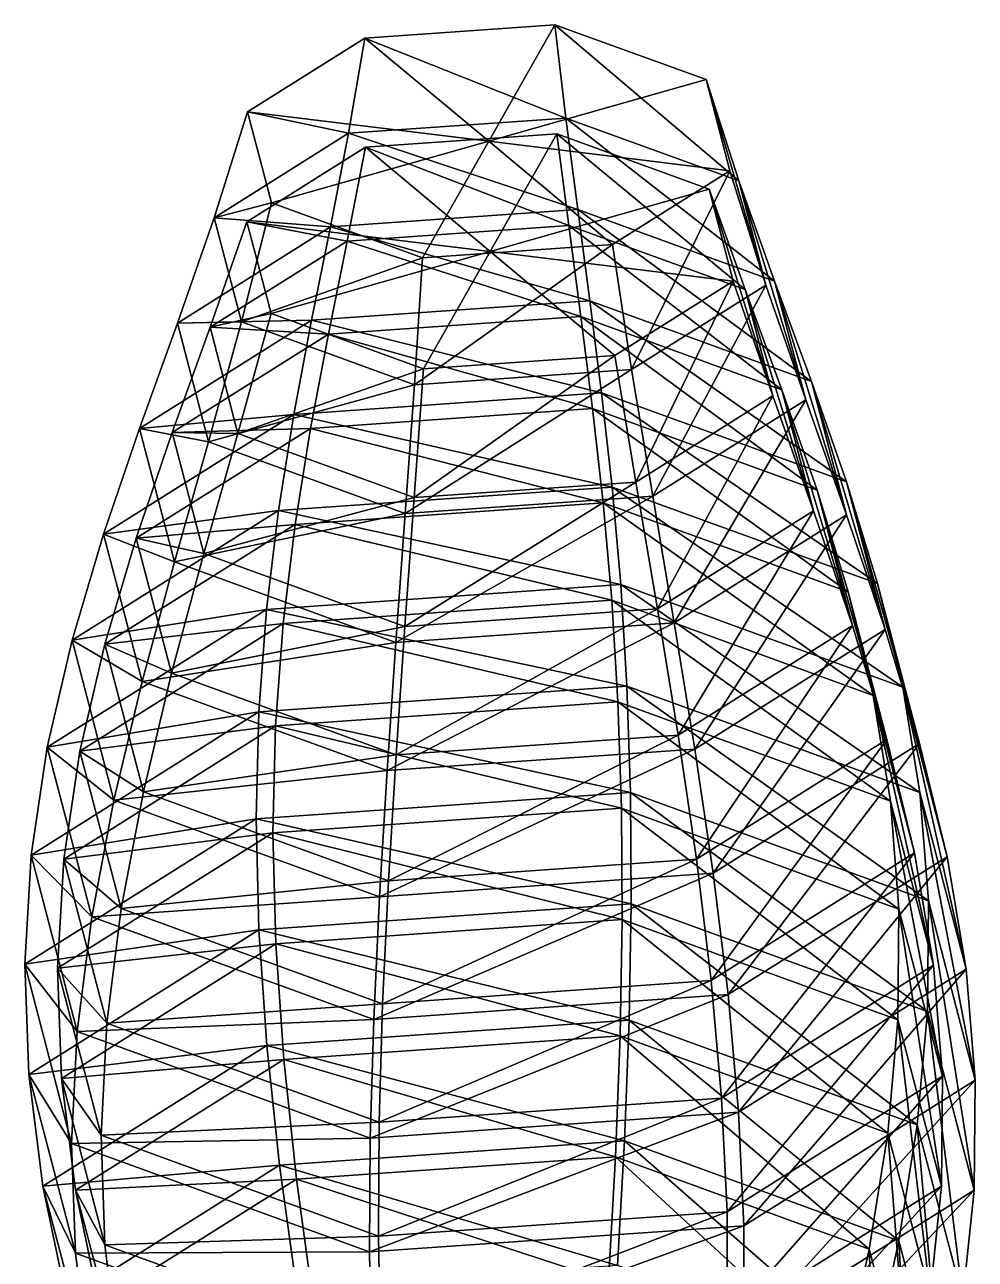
# Model space of a CAD drawing. Header units: metres. Extents: x -147 to 133, y -41 to 845.
# Drawn here: x -147.1 to 133, y 481.7 to 845.4 of the extents above; entities that cross this region are included whole.
import ezdxf

# ---------------------------------------------------------------- set-up
doc = ezdxf.new("R2010")
doc.units = ezdxf.units.M

msp = doc.modelspace()

# ---------------------------------------------------------------- linework, layer by layer
for points in [[(12.327227, 817.9429, -1840.2698), (-46.848946, 841.51715, -1872.8604), (9.10374, 845.4429, -1867.0067), (9.10384, 845.443, -1867.0066)], [(-46.848946, 841.51715, -1872.8604), (-10.399283, 811.0988, -1929.2109), (9.10374, 845.4429, -1867.0067), (9.10384, 845.443, -1867.0066)], [(9.10374, 845.4429, -1867.0067), (-10.399283, 811.0988, -1929.2109), (53.631805, 829.2503, -1897.5914), (53.631905, 829.2504, -1897.5913)], [(12.327227, 817.9429, -1840.2698), (9.10374, 845.4429, -1867.0067), (63.265236, 799.4193, -1875.2573), (63.265335, 799.41943, -1875.2572)], [(63.265236, 799.4193, -1875.2573), (9.10374, 845.4429, -1867.0067), (53.631805, 829.2503, -1897.5914), (53.631905, 829.2504, -1897.5913)], [(-51.680008, 813.452, -1846.966), (-81.44991, 819.77277, -1911.7233), (-46.848946, 841.51715, -1872.8604), (-46.848846, 841.5173, -1872.8602)], [(-81.44991, 819.77277, -1911.7233), (-10.399283, 811.0988, -1929.2109), (-46.848946, 841.51715, -1872.8604), (-46.848846, 841.5173, -1872.8602)], [(-51.680008, 813.452, -1846.966), (-46.848946, 841.51715, -1872.8604), (12.327227, 817.9429, -1840.2698), (12.327327, 817.943, -1840.2697)], [(53.631805, 829.2503, -1897.5914), (-10.399283, 811.0988, -1929.2109), (60.65133, 802.4248, -1946.6985), (60.65143, 802.4249, -1946.6984)], [(63.265236, 799.4193, -1875.2573), (53.631805, 829.2503, -1897.5914), (71.29526, 768.73224, -1931.4333), (71.29536, 768.73236, -1931.4332)], [(71.29526, 768.73224, -1931.4333), (53.631805, 829.2503, -1897.5914), (60.65133, 802.4248, -1946.6985), (60.65143, 802.4249, -1946.6984)], [(-91.26189, 788.57745, -1891.4233), (-74.430374, 792.9473, -1960.8303), (-81.44991, 819.77277, -1911.7233), (-81.449814, 819.7729, -1911.7231)], [(-91.26189, 788.57745, -1891.4233), (-81.44991, 819.77277, -1911.7233), (-51.680008, 813.452, -1846.966), (-51.67991, 813.45215, -1846.9658)], [(-74.430374, 792.9473, -1960.8303), (-10.399283, 811.0988, -1929.2109), (-81.44991, 819.77277, -1911.7233), (-81.449814, 819.7729, -1911.7231)], [(15.842066, 790.95593, -1812.6035), (-51.680008, 813.452, -1846.966), (12.327227, 817.9429, -1840.2698), (12.327327, 817.943, -1840.2697)], [(15.842066, 790.95593, -1812.6035), (12.327227, 817.9429, -1840.2698), (73.855225, 769.85956, -1852.4507), (73.85532, 769.8597, -1852.4506)], [(73.855225, 769.85956, -1852.4507), (12.327227, 817.9429, -1840.2698), (63.265236, 799.4193, -1875.2573), (63.265335, 799.41943, -1875.2572)], [(-57.055595, 785.8414, -1820.2299), (-91.26189, 788.57745, -1891.4233), (-51.680008, 813.452, -1846.966), (-51.67991, 813.45215, -1846.9658)], [(-57.055595, 785.8414, -1820.2299), (-51.680008, 813.452, -1846.966), (15.842066, 790.95593, -1812.6035), (15.842166, 790.95605, -1812.6034)], [(13.195202, 786.2949, -1821.0457), (-46.733223, 809.3238, -1854.6136), (9.680359, 813.28186, -1848.7118), (9.680459, 813.282, -1848.7117)], [(-46.733223, 809.3238, -1854.6136), (-9.983313, 778.65485, -1911.4283), (9.680359, 813.28186, -1848.7118), (9.680459, 813.282, -1848.7117)], [(9.680359, 813.28186, -1848.7118), (-9.983313, 778.65485, -1911.4283), (54.57521, 796.9559, -1879.5486), (54.57531, 796.956, -1879.5485)], [(13.195202, 786.2949, -1821.0457), (9.680359, 813.28186, -1848.7118), (65.16519, 767.3961, -1856.742), (65.16529, 767.39624, -1856.7418)], [(65.16519, 767.3961, -1856.742), (9.680359, 813.28186, -1848.7118), (54.57521, 796.9559, -1879.5486), (54.57531, 796.956, -1879.5485)], [(-52.108795, 781.7131, -1827.8774), (-81.61919, 787.40027, -1893.7968), (-46.733223, 809.3238, -1854.6136), (-46.733124, 809.3239, -1854.6135)], [(-81.61919, 787.40027, -1893.7968), (-9.983313, 778.65485, -1911.4283), (-46.733223, 809.3238, -1854.6136), (-46.733124, 809.3239, -1854.6135)], [(-29.902292, 776.7547, -1991.415), (-10.399283, 811.0988, -1929.2109), (-74.430374, 792.9473, -1960.8303), (-74.430275, 792.94745, -1960.8302)], [(-52.108795, 781.7131, -1827.8774), (-46.733223, 809.3238, -1854.6136), (13.195202, 786.2949, -1821.0457), (13.195302, 786.29504, -1821.0455)], [(26.050386, 780.6805, -1985.5615), (-10.399283, 811.0988, -1929.2109), (-29.902292, 776.7547, -1991.415), (-29.902193, 776.7548, -1991.4149)], [(60.65133, 802.4248, -1946.6985), (-10.399283, 811.0988, -1929.2109), (26.050386, 780.6805, -1985.5615), (26.050486, 780.6806, -1985.5614)], [(31.713392, 743.85767, -1975.8909), (60.65133, 802.4248, -1946.6985), (26.050386, 780.6805, -1985.5615), (26.050486, 780.6806, -1985.5614)], [(71.29526, 768.73224, -1931.4333), (60.65133, 802.4248, -1946.6985), (31.713392, 743.85767, -1975.8909), (31.713491, 743.8578, -1975.8907)], [(54.57521, 796.9559, -1879.5486), (-9.983313, 778.65485, -1911.4283), (61.652557, 769.9094, -1929.06), (61.652657, 769.90955, -1929.0599)], [(65.16519, 767.3961, -1856.742), (54.57521, 796.9559, -1879.5486), (73.357895, 736.0873, -1914.0562), (73.357994, 736.0874, -1914.056)], [(73.357895, 736.0873, -1914.0562), (54.57521, 796.9559, -1879.5486), (61.652557, 769.9094, -1929.06), (61.652657, 769.90955, -1929.0599)], [(73.855225, 769.85956, -1852.4507), (63.265236, 799.4193, -1875.2573), (83.00058, 734.9101, -1916.4296), (83.00068, 734.9102, -1916.4294)], [(83.00058, 734.9101, -1916.4296), (63.265236, 799.4193, -1875.2573), (71.29526, 768.73224, -1931.4333), (71.29536, 768.73236, -1931.4332)], [(-83.23186, 757.8904, -1947.5995), (-74.430374, 792.9473, -1960.8303), (-91.26189, 788.57745, -1891.4233), (-91.26179, 788.5776, -1891.4232)], [(-83.23186, 757.8904, -1947.5995), (-29.902292, 776.7547, -1991.415), (-74.430374, 792.9473, -1960.8303), (-74.430275, 792.94745, -1960.8302)], [(19.431124, 764.0997, -1784.7006), (-57.055595, 785.8414, -1820.2299), (15.842066, 790.95593, -1812.6035), (15.842166, 790.95605, -1812.6034)], [(19.431124, 764.0997, -1784.7006), (15.842066, 790.95593, -1812.6035), (84.68888, 740.3688, -1829.5238), (84.68898, 740.3689, -1829.5237)], [(84.68888, 740.3688, -1829.5238), (15.842066, 790.95593, -1812.6035), (73.855225, 769.85956, -1852.4507), (73.85532, 769.8597, -1852.4506)], [(-102.13527, 757.5118, -1870.8623), (-83.23186, 757.8904, -1947.5995), (-91.26189, 788.57745, -1891.4233), (-91.26179, 788.5776, -1891.4232)], [(-102.13527, 757.5118, -1870.8623), (-91.26189, 788.57745, -1891.4233), (-57.055595, 785.8414, -1820.2299), (-57.055496, 785.8415, -1820.2297)], [(-62.569885, 758.3464, -1793.2793), (-102.13527, 757.5118, -1870.8623), (-57.055595, 785.8414, -1820.2299), (-57.055496, 785.8415, -1820.2297)], [(-92.492584, 756.3346, -1873.2356), (-74.54184, 760.3538, -1943.3082), (-81.61919, 787.40027, -1893.7968), (-81.61909, 787.4004, -1893.7966)], [(-92.492584, 756.3346, -1873.2356), (-81.61919, 787.40027, -1893.7968), (-52.108795, 781.7131, -1827.8774), (-52.108696, 781.7132, -1827.8773)], [(-74.54184, 760.3538, -1943.3082), (-9.983313, 778.65485, -1911.4283), (-81.61919, 787.40027, -1893.7968), (-81.61909, 787.4004, -1893.7966)], [(-62.569885, 758.3464, -1793.2793), (-57.055595, 785.8414, -1820.2299), (19.431124, 764.0997, -1784.7006), (19.431223, 764.0998, -1784.7004)], [(16.784258, 759.43866, -1793.1426), (-52.108795, 781.7131, -1827.8774), (13.195202, 786.2949, -1821.0457), (13.195302, 786.29504, -1821.0455)], [(16.784258, 759.43866, -1793.1426), (13.195202, 786.2949, -1821.0457), (75.998856, 737.90533, -1833.8151), (75.998955, 737.90546, -1833.815)], [(75.998856, 737.90533, -1833.8151), (13.195202, 786.2949, -1821.0457), (65.16519, 767.3961, -1856.742), (65.16529, 767.39624, -1856.7418)], [(-57.623093, 754.2181, -1800.9269), (-92.492584, 756.3346, -1873.2356), (-52.108795, 781.7131, -1827.8774), (-52.108696, 781.7132, -1827.8773)], [(-29.646975, 744.02783, -1974.145), (-9.983313, 778.65485, -1911.4283), (-74.54184, 760.3538, -1943.3082), (-74.54174, 760.35394, -1943.3081)], [(-57.623093, 754.2181, -1800.9269), (-52.108795, 781.7131, -1827.8774), (16.784258, 759.43866, -1793.1426), (16.784357, 759.4388, -1793.1425)], [(31.713392, 743.85767, -1975.8909), (26.050386, 780.6805, -1985.5615), (-32.29384, 739.3668, -1982.587), (-32.29374, 739.36694, -1982.5869)], [(-32.29384, 739.3668, -1982.587), (26.050386, 780.6805, -1985.5615), (-29.902292, 776.7547, -1991.415), (-29.902193, 776.7548, -1991.4149)], [(26.7666, 747.9859, -1968.2432), (-9.983313, 778.65485, -1911.4283), (-29.646975, 744.02783, -1974.145), (-29.646875, 744.02795, -1974.1449)], [(61.652557, 769.9094, -1929.06), (-9.983313, 778.65485, -1911.4283), (26.7666, 747.9859, -1968.2432), (26.766699, 747.986, -1968.243)], [(-32.29384, 739.3668, -1982.587), (-29.902292, 776.7547, -1991.415), (-83.23186, 757.8904, -1947.5995), (-83.23176, 757.8905, -1947.5994)], [(32.97412, 710.7088, -1959.4143), (61.652557, 769.9094, -1929.06), (26.7666, 747.9859, -1968.2432), (26.766699, 747.986, -1968.243)], [(37.920914, 706.58057, -1967.062), (71.29526, 768.73224, -1931.4333), (31.713392, 743.85767, -1975.8909), (31.713491, 743.8578, -1975.8907)], [(73.357895, 736.0873, -1914.0562), (61.652557, 769.9094, -1929.06), (32.97412, 710.7088, -1959.4143), (32.97422, 710.7089, -1959.4142)], [(83.00058, 734.9101, -1916.4296), (71.29526, 768.73224, -1931.4333), (37.920914, 706.58057, -1967.062), (37.921013, 706.5807, -1967.0619)], [(84.68888, 740.3688, -1829.5238), (73.855225, 769.85956, -1852.4507), (94.9763, 701.0549, -1901.4922), (94.9764, 701.055, -1901.4921)], [(94.9763, 701.0549, -1901.4922), (73.855225, 769.85956, -1852.4507), (83.00058, 734.9101, -1916.4296), (83.00068, 734.9102, -1916.4294)], [(22.872074, 736.98254, -1757.27), (-62.569885, 758.3464, -1793.2793), (19.431124, 764.0997, -1784.7006), (19.431223, 764.0998, -1784.7004)], [(22.872074, 736.98254, -1757.27), (19.431124, 764.0997, -1784.7006), (95.03628, 710.7402, -1806.8372), (95.03638, 710.7403, -1806.837)], [(95.03628, 710.7402, -1806.8372), (19.431124, 764.0997, -1784.7006), (84.68888, 740.3688, -1829.5238), (84.68898, 740.3689, -1829.5237)], [(75.998856, 737.90533, -1833.8151), (65.16519, 767.3961, -1856.742), (85.3336, 702.23206, -1899.1189), (85.3337, 702.2322, -1899.1188)], [(85.3336, 702.23206, -1899.1189), (65.16519, 767.3961, -1856.742), (73.357895, 736.0873, -1914.0562), (73.357994, 736.0874, -1914.056)], [(-84.29988, 725.02576, -1930.5498), (-74.54184, 760.3538, -1943.3082), (-92.492584, 756.3346, -1873.2356), (-92.492485, 756.3347, -1873.2355)], [(-84.29988, 725.02576, -1930.5498), (-29.646975, 744.02783, -1974.145), (-74.54184, 760.3538, -1943.3082), (-74.54174, 760.35394, -1943.3081)], [(-67.807365, 730.62036, -1766.7566), (-113.279045, 726.47906, -1850.2346), (-62.569885, 758.3464, -1793.2793), (-62.569786, 758.3465, -1793.2792)], [(-113.279045, 726.47906, -1850.2346), (-102.13527, 757.5118, -1870.8623), (-62.569885, 758.3464, -1793.2793), (-62.569786, 758.3465, -1793.2792)], [(-113.279045, 726.47906, -1850.2346), (-92.989914, 722.5623, -1934.8411), (-102.13527, 757.5118, -1870.8623), (-102.13517, 757.5119, -1870.8622)], [(-92.989914, 722.5623, -1934.8411), (-83.23186, 757.8904, -1947.5995), (-102.13527, 757.5118, -1870.8623), (-102.13517, 757.5119, -1870.8622)], [(-92.989914, 722.5623, -1934.8411), (-32.29384, 739.3668, -1982.587), (-83.23186, 757.8904, -1947.5995), (-83.23176, 757.8905, -1947.5994)], [(-67.807365, 730.62036, -1766.7566), (-62.569885, 758.3464, -1793.2793), (22.872074, 736.98254, -1757.27), (22.872173, 736.98267, -1757.2699)], [(20.225212, 732.32153, -1765.7122), (-57.623093, 754.2181, -1800.9269), (16.784258, 759.43866, -1793.1426), (16.784357, 759.4388, -1793.1425)], [(20.225212, 732.32153, -1765.7122), (16.784258, 759.43866, -1793.1426), (86.346245, 708.27673, -1811.1284), (86.346344, 708.27686, -1811.1283)], [(86.346245, 708.27673, -1811.1284), (16.784258, 759.43866, -1793.1426), (75.998856, 737.90533, -1833.8151), (75.998955, 737.90546, -1833.815)], [(-103.63635, 725.3018, -1852.6079), (-84.29988, 725.02576, -1930.5498), (-92.492584, 756.3346, -1873.2356), (-92.492485, 756.3347, -1873.2355)], [(-103.63635, 725.3018, -1852.6079), (-92.492584, 756.3346, -1873.2356), (-57.623093, 754.2181, -1800.9269), (-57.622993, 754.2182, -1800.9268)], [(-62.860573, 726.4921, -1774.4043), (-103.63635, 725.3018, -1852.6079), (-57.623093, 754.2181, -1800.9269), (-57.622993, 754.2182, -1800.9268)], [(-62.860573, 726.4921, -1774.4043), (-57.623093, 754.2181, -1800.9269), (20.225212, 732.32153, -1765.7122), (20.225311, 732.32166, -1765.712)], [(32.97412, 710.7088, -1959.4143), (26.7666, 747.9859, -1968.2432), (-32.329872, 706.12695, -1966.2462), (-32.329773, 706.1271, -1966.2461)], [(-32.329872, 706.12695, -1966.2462), (26.7666, 747.9859, -1968.2432), (-29.646975, 744.02783, -1974.145), (-29.646875, 744.02795, -1974.1449)], [(-32.329872, 706.12695, -1966.2462), (-29.646975, 744.02783, -1974.145), (-84.29988, 725.02576, -1930.5498), (-84.29978, 725.0259, -1930.5497)], [(37.920914, 706.58057, -1967.062), (31.713392, 743.85767, -1975.8909), (-34.976738, 701.46594, -1974.6882), (-34.97664, 701.46606, -1974.6881)], [(-34.976738, 701.46594, -1974.6882), (31.713392, 743.85767, -1975.8909), (-32.29384, 739.3668, -1982.587), (-32.29374, 739.36694, -1982.5869)], [(-34.976738, 701.46594, -1974.6882), (-32.29384, 739.3668, -1982.587), (-92.989914, 722.5623, -1934.8411), (-92.989815, 722.56244, -1934.841)], [(95.03628, 710.7402, -1806.8372), (84.68888, 740.3688, -1829.5238), (106.41244, 667.26556, -1886.4221), (106.41254, 667.2657, -1886.422)], [(106.41244, 667.26556, -1886.4221), (84.68888, 740.3688, -1829.5238), (94.9763, 701.0549, -1901.4922), (94.9764, 701.055, -1901.4921)], [(25.952963, 709.23145, -1730.9879), (-67.807365, 730.62036, -1766.7566), (22.872074, 736.98254, -1757.27), (22.872173, 736.98267, -1757.2699)], [(25.952963, 709.23145, -1730.9879), (22.872074, 736.98254, -1757.27), (104.20152, 680.7765, -1784.7341), (104.20162, 680.7766, -1784.734)], [(104.20152, 680.7765, -1784.7341), (22.872074, 736.98254, -1757.27), (95.03628, 710.7402, -1806.8372), (95.03638, 710.7403, -1806.837)], [(39.32035, 673.31586, -1950.7999), (73.357895, 736.0873, -1914.0562), (32.97412, 710.7088, -1959.4143), (32.97422, 710.7089, -1959.4142)], [(44.267143, 669.18756, -1958.4475), (83.00058, 734.9101, -1916.4296), (37.920914, 706.58057, -1967.062), (37.921013, 706.5807, -1967.0619)], [(85.3336, 702.23206, -1899.1189), (73.357895, 736.0873, -1914.0562), (39.32035, 673.31586, -1950.7999), (39.32045, 673.316, -1950.7998)], [(94.9763, 701.0549, -1901.4922), (83.00058, 734.9101, -1916.4296), (44.267143, 669.18756, -1958.4475), (44.267242, 669.1877, -1958.4474)], [(86.346245, 708.27673, -1811.1284), (75.998856, 737.90533, -1833.8151), (96.76976, 668.44275, -1884.0488), (96.76986, 668.4429, -1884.0487)], [(96.76976, 668.44275, -1884.0488), (75.998856, 737.90533, -1833.8151), (85.3336, 702.23206, -1899.1189), (85.3337, 702.2322, -1899.1188)], [(23.306097, 704.57043, -1739.4299), (-62.860573, 726.4921, -1774.4043), (20.225212, 732.32153, -1765.7122), (20.225311, 732.32166, -1765.712)], [(23.306097, 704.57043, -1739.4299), (20.225212, 732.32153, -1765.7122), (95.51149, 678.31305, -1789.0254), (95.51159, 678.3132, -1789.0253)], [(95.51149, 678.31305, -1789.0254), (20.225212, 732.32153, -1765.7122), (86.346245, 708.27673, -1811.1284), (86.346344, 708.27686, -1811.1283)], [(-72.37192, 702.3329, -1741.2743), (-123.88325, 695.38043, -1829.7397), (-67.807365, 730.62036, -1766.7566), (-67.80727, 730.6205, -1766.7565)], [(-123.88325, 695.38043, -1829.7397), (-113.279045, 726.47906, -1850.2346), (-67.807365, 730.62036, -1766.7566), (-67.80727, 730.6205, -1766.7565)], [(-72.37192, 702.3329, -1741.2743), (-67.807365, 730.62036, -1766.7566), (25.952963, 709.23145, -1730.9879), (25.953062, 709.23157, -1730.9878)], [(-123.88325, 695.38043, -1829.7397), (-102.991615, 687.16516, -1922.203), (-113.279045, 726.47906, -1850.2346), (-113.278946, 726.4792, -1850.2345)], [(-67.425125, 698.2046, -1748.922), (-114.240555, 694.20325, -1832.113), (-62.860573, 726.4921, -1774.4043), (-62.860474, 726.49225, -1774.4042)], [(-114.240555, 694.20325, -1832.113), (-103.63635, 725.3018, -1852.6079), (-62.860573, 726.4921, -1774.4043), (-62.860474, 726.49225, -1774.4042)], [(-114.240555, 694.20325, -1832.113), (-94.30159, 689.6286, -1917.9117), (-103.63635, 725.3018, -1852.6079), (-103.63625, 725.30194, -1852.6078)], [(-102.991615, 687.16516, -1922.203), (-92.989914, 722.5623, -1934.8411), (-113.279045, 726.47906, -1850.2346), (-113.278946, 726.4792, -1850.2345)], [(-94.30159, 689.6286, -1917.9117), (-84.29988, 725.02576, -1930.5498), (-103.63635, 725.3018, -1852.6079), (-103.63625, 725.30194, -1852.6078)], [(-94.30159, 689.6286, -1917.9117), (-32.329872, 706.12695, -1966.2462), (-84.29988, 725.02576, -1930.5498), (-84.29978, 725.0259, -1930.5497)], [(-67.425125, 698.2046, -1748.922), (-62.860573, 726.4921, -1774.4043), (23.306097, 704.57043, -1739.4299), (23.306196, 704.57056, -1739.4298)], [(-102.991615, 687.16516, -1922.203), (-34.976738, 701.46594, -1974.6882), (-92.989914, 722.5623, -1934.8411), (-92.989815, 722.56244, -1934.841)], [(39.32035, 673.31586, -1950.7999), (32.97412, 710.7088, -1959.4143), (-35.08699, 668.0953, -1958.5842), (-35.08689, 668.0954, -1958.5841)], [(-35.08699, 668.0953, -1958.5842), (32.97412, 710.7088, -1959.4143), (-32.329872, 706.12695, -1966.2462), (-32.329773, 706.1271, -1966.2461)], [(104.20152, 680.7765, -1784.7341), (95.03628, 710.7402, -1806.8372), (116.53684, 633.6364, -1871.0292), (116.53694, 633.63654, -1871.029)], [(116.53684, 633.6364, -1871.0292), (95.03628, 710.7402, -1806.8372), (106.41244, 667.26556, -1886.4221), (106.41254, 667.2657, -1886.422)], [(-35.08699, 668.0953, -1958.5842), (-32.329872, 706.12695, -1966.2462), (-94.30159, 689.6286, -1917.9117), (-94.30149, 689.6287, -1917.9116)], [(28.487051, 680.51746, -1706.4497), (-72.37192, 702.3329, -1741.2743), (25.952963, 709.23145, -1730.9879), (25.953062, 709.23157, -1730.9878)], [(44.267143, 669.18756, -1958.4475), (37.920914, 706.58057, -1967.062), (-37.733856, 663.43427, -1967.0262), (-37.733757, 663.4344, -1967.0261)], [(-37.733856, 663.43427, -1967.0262), (37.920914, 706.58057, -1967.062), (-34.976738, 701.46594, -1974.6882), (-34.97664, 701.46606, -1974.6881)], [(28.487051, 680.51746, -1706.4497), (25.952963, 709.23145, -1730.9879), (111.57158, 650.3039, -1763.5176), (111.57168, 650.304, -1763.5175)], [(111.57158, 650.3039, -1763.5176), (25.952963, 709.23145, -1730.9879), (104.20152, 680.7765, -1784.7341), (104.20162, 680.7766, -1784.734)], [(95.51149, 678.31305, -1789.0254), (86.346245, 708.27673, -1811.1284), (106.89415, 634.8136, -1868.6558), (106.89425, 634.8137, -1868.6556)], [(106.89415, 634.8136, -1868.6558), (86.346245, 708.27673, -1811.1284), (96.76976, 668.44275, -1884.0488), (96.76986, 668.4429, -1884.0487)], [(-75.91456, 673.19244, -1717.3718), (-133.1757, 664.12177, -1809.5677), (-72.37192, 702.3329, -1741.2743), (-72.37182, 702.333, -1741.2742)], [(-133.1757, 664.12177, -1809.5677), (-123.88325, 695.38043, -1829.7397), (-72.37192, 702.3329, -1741.2743), (-72.37182, 702.333, -1741.2742)], [(-75.91456, 673.19244, -1717.3718), (-72.37192, 702.3329, -1741.2743), (28.487051, 680.51746, -1706.4497), (28.48715, 680.5176, -1706.4496)], [(25.840189, 675.8564, -1714.8918), (-67.425125, 698.2046, -1748.922), (23.306097, 704.57043, -1739.4299), (23.306196, 704.57056, -1739.4298)], [(25.840189, 675.8564, -1714.8918), (23.306097, 704.57043, -1739.4299), (102.88155, 647.8404, -1767.8088), (102.88165, 647.8405, -1767.8087)], [(102.88155, 647.8404, -1767.8088), (23.306097, 704.57043, -1739.4299), (95.51149, 678.31305, -1789.0254), (95.51159, 678.3132, -1789.0253)], [(45.389786, 636.1539, -1941.7576), (85.3336, 702.23206, -1899.1189), (39.32035, 673.31586, -1950.7999), (39.32045, 673.316, -1950.7998)], [(96.76976, 668.44275, -1884.0488), (85.3336, 702.23206, -1899.1189), (45.389786, 636.1539, -1941.7576), (45.389885, 636.154, -1941.7574)], [(-37.733856, 663.43427, -1967.0262), (-34.976738, 701.46594, -1974.6882), (-102.991615, 687.16516, -1922.203), (-102.991516, 687.1653, -1922.2029)], [(50.33658, 632.02563, -1949.4053), (94.9763, 701.0549, -1901.4922), (44.267143, 669.18756, -1958.4475), (44.267242, 669.1877, -1958.4474)], [(106.41244, 667.26556, -1886.4221), (94.9763, 701.0549, -1901.4922), (50.33658, 632.02563, -1949.4053), (50.336678, 632.02576, -1949.4052)], [(-133.1757, 664.12177, -1809.5677), (-112.50707, 651.9058, -1909.3247), (-123.88325, 695.38043, -1829.7397), (-123.88315, 695.38055, -1829.7396)], [(-112.50707, 651.9058, -1909.3247), (-102.991615, 687.16516, -1922.203), (-123.88325, 695.38043, -1829.7397), (-123.88315, 695.38055, -1829.7396)], [(-70.96776, 669.0642, -1725.0195), (-123.53302, 662.9445, -1811.941), (-67.425125, 698.2046, -1748.922), (-67.425026, 698.2047, -1748.9219)], [(-123.53302, 662.9445, -1811.941), (-114.240555, 694.20325, -1832.113), (-67.425125, 698.2046, -1748.922), (-67.425026, 698.2047, -1748.9219)], [(-70.96776, 669.0642, -1725.0195), (-67.425125, 698.2046, -1748.922), (25.840189, 675.8564, -1714.8918), (25.840288, 675.8565, -1714.8917)], [(-123.53302, 662.9445, -1811.941), (-103.81704, 654.36926, -1905.0334), (-114.240555, 694.20325, -1832.113), (-114.240456, 694.20337, -1832.1129)], [(-103.81704, 654.36926, -1905.0334), (-94.30159, 689.6286, -1917.9117), (-114.240555, 694.20325, -1832.113), (-114.240456, 694.20337, -1832.1129)], [(-103.81704, 654.36926, -1905.0334), (-35.08699, 668.0953, -1958.5842), (-94.30159, 689.6286, -1917.9117), (-94.30149, 689.6287, -1917.9116)], [(-112.50707, 651.9058, -1909.3247), (-37.733856, 663.43427, -1967.0262), (-102.991615, 687.16516, -1922.203), (-102.991516, 687.1653, -1922.2029)], [(30.325941, 650.57916, -1684.1289), (-75.91456, 673.19244, -1717.3718), (28.487051, 680.51746, -1706.4497), (28.48715, 680.5176, -1706.4496)], [(30.325941, 650.57916, -1684.1289), (28.487051, 680.51746, -1706.4497), (116.65919, 619.1842, -1743.4282), (116.65929, 619.1843, -1743.4281)], [(116.65919, 619.1842, -1743.4282), (28.487051, 680.51746, -1706.4497), (111.57158, 650.3039, -1763.5176), (111.57168, 650.304, -1763.5175)], [(111.57158, 650.3039, -1763.5176), (104.20152, 680.7765, -1784.7341), (124.66925, 600.2504, -1855.146), (124.66935, 600.25055, -1855.1459)], [(124.66925, 600.2504, -1855.146), (104.20152, 680.7765, -1784.7341), (116.53684, 633.6364, -1871.0292), (116.53694, 633.63654, -1871.029)], [(102.88155, 647.8404, -1767.8088), (95.51149, 678.31305, -1789.0254), (115.026566, 601.4276, -1852.7726), (115.026665, 601.42773, -1852.7725)], [(115.026566, 601.4276, -1852.7726), (95.51149, 678.31305, -1789.0254), (106.89415, 634.8136, -1868.6558), (106.89425, 634.8137, -1868.6556)], [(-78.15791, 642.9678, -1695.4781), (-140.47618, 632.6198, -1789.886), (-75.91456, 673.19244, -1717.3718), (-75.91446, 673.19257, -1717.3717)], [(-140.47618, 632.6198, -1789.886), (-133.1757, 664.12177, -1809.5677), (-75.91456, 673.19244, -1717.3718), (-75.91446, 673.19257, -1717.3717)], [(-78.15791, 642.9678, -1695.4781), (-75.91456, 673.19244, -1717.3718), (30.325941, 650.57916, -1684.1289), (30.32604, 650.5793, -1684.1288)], [(27.67908, 645.91815, -1692.571), (-70.96776, 669.0642, -1725.0195), (25.840189, 675.8564, -1714.8918), (25.840288, 675.8565, -1714.8917)], [(45.389786, 636.1539, -1941.7576), (39.32035, 673.31586, -1950.7999), (-37.69599, 630.32446, -1950.4497), (-37.695892, 630.3246, -1950.4496)], [(-37.69599, 630.32446, -1950.4497), (39.32035, 673.31586, -1950.7999), (-35.08699, 668.0953, -1958.5842), (-35.08689, 668.0954, -1958.5841)], [(27.67908, 645.91815, -1692.571), (25.840189, 675.8564, -1714.8918), (107.969154, 616.72076, -1747.7195), (107.96925, 616.7209, -1747.7194)], [(107.969154, 616.72076, -1747.7195), (25.840189, 675.8564, -1714.8918), (102.88155, 647.8404, -1767.8088), (102.88165, 647.8405, -1767.8087)], [(-73.21112, 638.83954, -1703.1257), (-130.8335, 631.4426, -1792.2594), (-70.96776, 669.0642, -1725.0195), (-70.96766, 669.06433, -1725.0194)], [(-130.8335, 631.4426, -1792.2594), (-123.53302, 662.9445, -1811.941), (-70.96776, 669.0642, -1725.0195), (-70.96766, 669.06433, -1725.0194)], [(-37.69599, 630.32446, -1950.4497), (-35.08699, 668.0953, -1958.5842), (-103.81704, 654.36926, -1905.0334), (-103.81694, 654.3694, -1905.0333)], [(-73.21112, 638.83954, -1703.1257), (-70.96776, 669.0642, -1725.0195), (27.67908, 645.91815, -1692.571), (27.679178, 645.9183, -1692.5709)], [(50.33658, 632.02563, -1949.4053), (44.267143, 669.18756, -1958.4475), (-40.342857, 625.66345, -1958.8918), (-40.34276, 625.6636, -1958.8917)], [(-40.342857, 625.66345, -1958.8918), (44.267143, 669.18756, -1958.4475), (-37.733856, 663.43427, -1967.0262), (-37.733757, 663.4344, -1967.0261)], [(50.78627, 599.5536, -1931.6749), (96.76976, 668.44275, -1884.0488), (45.389786, 636.1539, -1941.7576), (45.389885, 636.154, -1941.7574)], [(55.73307, 595.4253, -1939.3225), (106.41244, 667.26556, -1886.4221), (50.33658, 632.02563, -1949.4053), (50.336678, 632.02576, -1949.4052)], [(106.89415, 634.8136, -1868.6558), (96.76976, 668.44275, -1884.0488), (50.78627, 599.5536, -1931.6749), (50.78637, 599.5537, -1931.6748)], [(116.53684, 633.6364, -1871.0292), (106.41244, 667.26556, -1886.4221), (55.73307, 595.4253, -1939.3225), (55.73317, 595.4254, -1939.3224)], [(-140.47618, 632.6198, -1789.886), (-120.84038, 616.9817, -1895.8628), (-133.1757, 664.12177, -1809.5677), (-133.1756, 664.1219, -1809.5676)], [(-120.84038, 616.9817, -1895.8628), (-112.50707, 651.9058, -1909.3247), (-133.1757, 664.12177, -1809.5677), (-133.1756, 664.1219, -1809.5676)], [(-130.8335, 631.4426, -1792.2594), (-112.150345, 619.4451, -1891.5715), (-123.53302, 662.9445, -1811.941), (-123.53292, 662.94464, -1811.9409)], [(-112.150345, 619.4451, -1891.5715), (-103.81704, 654.36926, -1905.0334), (-123.53302, 662.9445, -1811.941), (-123.53292, 662.94464, -1811.9409)], [(-40.342857, 625.66345, -1958.8918), (-37.733856, 663.43427, -1967.0262), (-112.50707, 651.9058, -1909.3247), (-112.50697, 651.90594, -1909.3246)], [(-120.84038, 616.9817, -1895.8628), (-40.342857, 625.66345, -1958.8918), (-112.50707, 651.9058, -1909.3247), (-112.50697, 651.90594, -1909.3246)], [(-112.150345, 619.4451, -1891.5715), (-37.69599, 630.32446, -1950.4497), (-103.81704, 654.36926, -1905.0334), (-103.81694, 654.3694, -1905.0333)], [(31.369934, 619.2411, -1664.3434), (-78.15791, 642.9678, -1695.4781), (30.325941, 650.57916, -1684.1289), (30.32604, 650.5793, -1684.1288)], [(31.369934, 619.2411, -1664.3434), (30.325941, 650.57916, -1684.1289), (119.13702, 587.3247, -1724.6276), (119.137115, 587.3248, -1724.6274)], [(119.13702, 587.3247, -1724.6276), (30.325941, 650.57916, -1684.1289), (116.65919, 619.1842, -1743.4282), (116.65929, 619.1843, -1743.4281)], [(107.969154, 616.72076, -1747.7195), (102.88155, 647.8404, -1767.8088), (120.6263, 568.35077, -1836.266), (120.626396, 568.3509, -1836.2659)], [(120.6263, 568.35077, -1836.266), (102.88155, 647.8404, -1767.8088), (115.026566, 601.4276, -1852.7726), (115.026665, 601.42773, -1852.7725)], [(116.65919, 619.1842, -1743.4282), (111.57158, 650.3039, -1763.5176), (130.269, 567.1736, -1838.6393), (130.2691, 567.1737, -1838.6392)], [(130.269, 567.1736, -1838.6393), (111.57158, 650.3039, -1763.5176), (124.66925, 600.2504, -1855.146), (124.66935, 600.25055, -1855.1459)], [(28.723068, 614.5801, -1672.7854), (-73.21112, 638.83954, -1703.1257), (27.67908, 645.91815, -1692.571), (27.679178, 645.9183, -1692.5709)], [(28.723068, 614.5801, -1672.7854), (27.67908, 645.91815, -1692.571), (110.44699, 584.86127, -1728.9188), (110.44709, 584.8614, -1728.9187)], [(110.44699, 584.86127, -1728.9188), (27.67908, 645.91815, -1692.571), (107.969154, 616.72076, -1747.7195), (107.96925, 616.7209, -1747.7194)], [(-78.915665, 611.5033, -1675.8811), (-145.24399, 600.80865, -1770.8276), (-78.15791, 642.9678, -1695.4781), (-78.157814, 642.9679, -1695.478)], [(-145.24399, 600.80865, -1770.8276), (-140.47618, 632.6198, -1789.886), (-78.15791, 642.9678, -1695.4781), (-78.157814, 642.9679, -1695.478)], [(-78.915665, 611.5033, -1675.8811), (-78.15791, 642.9678, -1695.4781), (31.369934, 619.2411, -1664.3434), (31.370033, 619.2412, -1664.3433)], [(-73.968864, 607.37506, -1683.5288), (-135.60129, 599.6315, -1773.2009), (-73.21112, 638.83954, -1703.1257), (-73.21102, 638.83966, -1703.1256)], [(-135.60129, 599.6315, -1773.2009), (-130.8335, 631.4426, -1792.2594), (-73.21112, 638.83954, -1703.1257), (-73.21102, 638.83966, -1703.1256)], [(-73.968864, 607.37506, -1683.5288), (-73.21112, 638.83954, -1703.1257), (28.723068, 614.5801, -1672.7854), (28.723167, 614.5802, -1672.7853)], [(50.78627, 599.5536, -1931.6749), (45.389786, 636.1539, -1941.7576), (-39.94493, 593.18774, -1941.1669), (-39.94483, 593.18787, -1941.1667)], [(-39.94493, 593.18774, -1941.1669), (45.389786, 636.1539, -1941.7576), (-37.69599, 630.32446, -1950.4497), (-37.695892, 630.3246, -1950.4496)], [(55.16086, 563.806, -1920.0123), (106.89415, 634.8136, -1868.6558), (50.78627, 599.5536, -1931.6749), (50.78637, 599.5537, -1931.6748)], [(115.026566, 601.4276, -1852.7726), (106.89415, 634.8136, -1868.6558), (55.16086, 563.806, -1920.0123), (55.160957, 563.80615, -1920.0122)], [(60.10765, 559.6778, -1927.66), (116.53684, 633.6364, -1871.0292), (55.73307, 595.4253, -1939.3225), (55.73317, 595.4254, -1939.3224)], [(124.66925, 600.2504, -1855.146), (116.53684, 633.6364, -1871.0292), (60.10765, 559.6778, -1927.66), (60.10775, 559.6779, -1927.6599)], [(-145.24399, 600.80865, -1770.8276), (-127.378494, 582.5664, -1881.5143), (-140.47618, 632.6198, -1789.886), (-140.47607, 632.61993, -1789.8859)], [(-127.378494, 582.5664, -1881.5143), (-120.84038, 616.9817, -1895.8628), (-140.47618, 632.6198, -1789.886), (-140.47607, 632.61993, -1789.8859)], [(-135.60129, 599.6315, -1773.2009), (-118.68847, 585.02985, -1877.2231), (-130.8335, 631.4426, -1792.2594), (-130.83339, 631.44275, -1792.2593)], [(-118.68847, 585.02985, -1877.2231), (-112.150345, 619.4451, -1891.5715), (-130.8335, 631.4426, -1792.2594), (-130.83339, 631.44275, -1792.2593)], [(-39.94493, 593.18774, -1941.1669), (-37.69599, 630.32446, -1950.4497), (-112.150345, 619.4451, -1891.5715), (-112.150246, 619.44525, -1891.5714)], [(55.73307, 595.4253, -1939.3225), (50.33658, 632.02563, -1949.4053), (-42.591797, 588.5267, -1949.609), (-42.591698, 588.5268, -1949.6089)], [(-42.591797, 588.5267, -1949.609), (50.33658, 632.02563, -1949.4053), (-40.342857, 625.66345, -1958.8918), (-40.34276, 625.6636, -1958.8917)], [(-42.591797, 588.5267, -1949.609), (-40.342857, 625.66345, -1958.8918), (-120.84038, 616.9817, -1895.8628), (-120.84028, 616.9818, -1895.8627)], [(-118.68847, 585.02985, -1877.2231), (-39.94493, 593.18774, -1941.1669), (-112.150345, 619.4451, -1891.5715), (-112.150246, 619.44525, -1891.5714)], [(31.575005, 586.42584, -1647.2335), (-78.915665, 611.5033, -1675.8811), (31.369934, 619.2411, -1664.3434), (31.370033, 619.2412, -1664.3433)], [(31.575005, 586.42584, -1647.2335), (31.369934, 619.2411, -1664.3434), (118.86061, 554.6846, -1707.1869), (118.86071, 554.6847, -1707.1868)], [(118.86061, 554.6846, -1707.1869), (31.369934, 619.2411, -1664.3434), (119.13702, 587.3247, -1724.6276), (119.137115, 587.3248, -1724.6274)], [(119.13702, 587.3247, -1724.6276), (116.65919, 619.1842, -1743.4282), (132.97287, 534.4503, -1821.4199), (132.97298, 534.45044, -1821.4198)], [(132.97287, 534.4503, -1821.4199), (116.65919, 619.1842, -1743.4282), (130.269, 567.1736, -1838.6393), (130.2691, 567.1737, -1838.6392)], [(-127.378494, 582.5664, -1881.5143), (-42.591797, 588.5267, -1949.609), (-120.84038, 616.9817, -1895.8628), (-120.84028, 616.9818, -1895.8627)], [(110.44699, 584.86127, -1728.9188), (107.969154, 616.72076, -1747.7195), (123.330185, 535.6275, -1819.0466), (123.330284, 535.6276, -1819.0465)], [(123.330185, 535.6275, -1819.0466), (107.969154, 616.72076, -1747.7195), (120.6263, 568.35077, -1836.266), (120.626396, 568.3509, -1836.2659)], [(-78.10555, 578.73047, -1658.7079), (-147.11592, 568.64404, -1752.482), (-78.915665, 611.5033, -1675.8811), (-78.915565, 611.5034, -1675.881)], [(-147.11592, 568.64404, -1752.482), (-145.24399, 600.80865, -1770.8276), (-78.915665, 611.5033, -1675.8811), (-78.915565, 611.5034, -1675.881)], [(-78.10555, 578.73047, -1658.7079), (-78.915665, 611.5033, -1675.8811), (31.575005, 586.42584, -1647.2335), (31.575104, 586.42596, -1647.2334)], [(28.928143, 581.76483, -1655.6755), (-73.968864, 607.37506, -1683.5288), (28.723068, 614.5801, -1672.7854), (28.723167, 614.5802, -1672.7853)], [(28.928143, 581.76483, -1655.6755), (28.723068, 614.5801, -1672.7854), (110.17058, 552.2211, -1711.4781), (110.17068, 552.22125, -1711.478)], [(110.17058, 552.2211, -1711.4781), (28.723068, 614.5801, -1672.7854), (110.44699, 584.86127, -1728.9188), (110.44709, 584.8614, -1728.9187)], [(-73.15876, 574.60223, -1666.3556), (-137.47322, 567.4668, -1754.8555), (-73.968864, 607.37506, -1683.5288), (-73.968765, 607.3752, -1683.5287)], [(-137.47322, 567.4668, -1754.8555), (-135.60129, 599.6315, -1773.2009), (-73.968864, 607.37506, -1683.5288), (-73.968765, 607.3752, -1683.5287)], [(-73.15876, 574.60223, -1666.3556), (-73.968864, 607.37506, -1683.5288), (28.928143, 581.76483, -1655.6755), (28.928242, 581.76495, -1655.6754)], [(-147.11592, 568.64404, -1752.482), (-131.63416, 548.7981, -1866.0387), (-145.24399, 600.80865, -1770.8276), (-145.24388, 600.8088, -1770.8275)], [(-131.63416, 548.7981, -1866.0387), (-127.378494, 582.5664, -1881.5143), (-145.24399, 600.80865, -1770.8276), (-145.24388, 600.8088, -1770.8275)], [(58.236153, 529.14276, -1906.3411), (115.026566, 601.4276, -1852.7726), (55.16086, 563.806, -1920.0123), (55.160957, 563.80615, -1920.0122)], [(120.6263, 568.35077, -1836.266), (115.026566, 601.4276, -1852.7726), (58.236153, 529.14276, -1906.3411), (58.23625, 529.1429, -1906.341)], [(63.182945, 525.0145, -1913.9888), (124.66925, 600.2504, -1855.146), (60.10765, 559.6778, -1927.66), (60.10775, 559.6779, -1927.6599)], [(130.269, 567.1736, -1838.6393), (124.66925, 600.2504, -1855.146), (63.182945, 525.0145, -1913.9888), (63.183044, 525.01465, -1913.9886)], [(-137.47322, 567.4668, -1754.8555), (-122.94413, 551.26154, -1861.7476), (-135.60129, 599.6315, -1773.2009), (-135.60118, 599.6316, -1773.2008)], [(-122.94413, 551.26154, -1861.7476), (-118.68847, 585.02985, -1877.2231), (-135.60129, 599.6315, -1773.2009), (-135.60118, 599.6316, -1773.2008)], [(55.16086, 563.806, -1920.0123), (50.78627, 599.5536, -1931.6749), (-41.647087, 557.0138, -1930.1401), (-41.646988, 557.0139, -1930.14)], [(-41.647087, 557.0138, -1930.1401), (50.78627, 599.5536, -1931.6749), (-39.94493, 593.18774, -1941.1669), (-39.94483, 593.18787, -1941.1667)], [(-41.647087, 557.0138, -1930.1401), (-39.94493, 593.18774, -1941.1669), (-118.68847, 585.02985, -1877.2231), (-118.68837, 585.02997, -1877.223)], [(60.10765, 559.6778, -1927.66), (55.73307, 595.4253, -1939.3225), (-44.293953, 552.3528, -1938.5822), (-44.293854, 552.3529, -1938.582)], [(-44.293953, 552.3528, -1938.5822), (55.73307, 595.4253, -1939.3225), (-42.591797, 588.5267, -1949.609), (-42.591698, 588.5268, -1949.6089)], [(-44.293953, 552.3528, -1938.5822), (-42.591797, 588.5267, -1949.609), (-127.378494, 582.5664, -1881.5143), (-127.378395, 582.5665, -1881.5142)], [(30.955961, 552.15924, -1632.7522), (-78.10555, 578.73047, -1658.7079), (31.575005, 586.42584, -1647.2335), (31.575104, 586.42596, -1647.2334)], [(30.955961, 552.15924, -1632.7522), (31.575005, 586.42584, -1647.2335), (115.878456, 521.2773, -1691.0825), (115.878555, 521.2774, -1691.0824)], [(115.878456, 521.2773, -1691.0825), (31.575005, 586.42584, -1647.2335), (118.86061, 554.6846, -1707.1869), (118.86071, 554.6847, -1707.1868)], [(118.86061, 554.6846, -1707.1869), (119.13702, 587.3247, -1724.6276), (132.62056, 502.1002, -1803.4484), (132.62067, 502.10028, -1803.4482)], [(132.62056, 502.1002, -1803.4484), (119.13702, 587.3247, -1724.6276), (132.97287, 534.4503, -1821.4199), (132.97298, 534.45044, -1821.4198)], [(-131.63416, 548.7981, -1866.0387), (-44.293953, 552.3528, -1938.5822), (-127.378494, 582.5664, -1881.5143), (-127.378395, 582.5665, -1881.5142)], [(-122.94413, 551.26154, -1861.7476), (-41.647087, 557.0138, -1930.1401), (-118.68847, 585.02985, -1877.2231), (-118.68837, 585.02997, -1877.223)], [(110.17058, 552.2211, -1711.4781), (110.44699, 584.86127, -1728.9188), (122.97786, 503.2774, -1801.075), (122.97796, 503.2775, -1801.0748)], [(122.97786, 503.2774, -1801.075), (110.44699, 584.86127, -1728.9188), (123.330185, 535.6275, -1819.0466), (123.330284, 535.6276, -1819.0465)], [(-145.93167, 536.1063, -1734.8887), (-147.11592, 568.64404, -1752.482), (-78.10555, 578.73047, -1658.7079), (-78.10545, 578.7306, -1658.7078)], [(-75.7552, 544.67224, -1643.9159), (-145.93167, 536.1063, -1734.8887), (-78.10555, 578.73047, -1658.7079), (-78.10545, 578.7306, -1658.7078)], [(-75.7552, 544.67224, -1643.9159), (-78.10555, 578.73047, -1658.7079), (30.955961, 552.15924, -1632.7522), (30.95606, 552.15936, -1632.7521)], [(28.309092, 547.4982, -1641.1942), (-73.15876, 574.60223, -1666.3556), (28.928143, 581.76483, -1655.6755), (28.928242, 581.76495, -1655.6754)], [(28.309092, 547.4982, -1641.1942), (28.928143, 581.76483, -1655.6755), (107.18843, 518.81384, -1695.3738), (107.18853, 518.81396, -1695.3737)], [(107.18843, 518.81384, -1695.3738), (28.928143, 581.76483, -1655.6755), (110.17058, 552.2211, -1711.4781), (110.17068, 552.22125, -1711.478)], [(-136.28897, 534.92914, -1737.262), (-137.47322, 567.4668, -1754.8555), (-73.15876, 574.60223, -1666.3556), (-73.15866, 574.60236, -1666.3555)], [(-70.80841, 540.54395, -1651.5636), (-136.28897, 534.92914, -1737.262), (-73.15876, 574.60223, -1666.3556), (-73.15866, 574.60236, -1666.3555)], [(-70.80841, 540.54395, -1651.5636), (-73.15876, 574.60223, -1666.3556), (28.309092, 547.4982, -1641.1942), (28.30919, 547.49835, -1641.1941)], [(-145.93167, 536.1063, -1734.8887), (-133.28004, 515.76965, -1849.2744), (-147.11592, 568.64404, -1752.482), (-147.11581, 568.64417, -1752.4819)], [(-133.28004, 515.76965, -1849.2744), (-131.63416, 548.7981, -1866.0387), (-147.11592, 568.64404, -1752.482), (-147.11581, 568.64417, -1752.4819)], [(-136.28897, 534.92914, -1737.262), (-124.59003, 518.2331, -1844.9832), (-137.47322, 567.4668, -1754.8555), (-137.47311, 567.4669, -1754.8553)], [(-124.59003, 518.2331, -1844.9832), (-122.94413, 551.26154, -1861.7476), (-137.47322, 567.4668, -1754.8555), (-137.47311, 567.4669, -1754.8553)], [(59.825836, 495.7193, -1890.3733), (120.6263, 568.35077, -1836.266), (58.236153, 529.14276, -1906.3411), (58.23625, 529.1429, -1906.341)], [(123.330185, 535.6275, -1819.0466), (120.6263, 568.35077, -1836.266), (59.825836, 495.7193, -1890.3733), (59.825935, 495.7194, -1890.3732)], [(58.236153, 529.14276, -1906.3411), (55.16086, 563.806, -1920.0123), (-42.654037, 522.06415, -1916.896), (-42.65394, 522.0643, -1916.8959)], [(-42.654037, 522.06415, -1916.896), (55.16086, 563.806, -1920.0123), (-41.647087, 557.0138, -1930.1401), (-41.646988, 557.0139, -1930.14)], [(64.77264, 491.59103, -1898.0209), (130.269, 567.1736, -1838.6393), (63.182945, 525.0145, -1913.9888), (63.183044, 525.01465, -1913.9886)], [(132.97287, 534.4503, -1821.4199), (130.269, 567.1736, -1838.6393), (64.77264, 491.59103, -1898.0209), (64.772736, 491.59113, -1898.0208)], [(-42.654037, 522.06415, -1916.896), (-41.647087, 557.0138, -1930.1401), (-122.94413, 551.26154, -1861.7476), (-122.94403, 551.26166, -1861.7474)], [(63.182945, 525.0145, -1913.9888), (60.10765, 559.6778, -1927.66), (-45.300896, 517.40314, -1925.338), (-45.300797, 517.40326, -1925.3379)], [(-45.300896, 517.40314, -1925.338), (60.10765, 559.6778, -1927.66), (-44.293953, 552.3528, -1938.5822), (-44.293854, 552.3529, -1938.582)], [(115.878456, 521.2773, -1691.0825), (118.86061, 554.6846, -1707.1869), (129.26587, 470.11655, -1784.7378), (129.26598, 470.11664, -1784.7377)], [(129.26587, 470.11655, -1784.7378), (118.86061, 554.6846, -1707.1869), (132.62056, 502.1002, -1803.4484), (132.62067, 502.10028, -1803.4482)], [(-45.300896, 517.40314, -1925.338), (-44.293953, 552.3528, -1938.5822), (-131.63416, 548.7981, -1866.0387), (-131.63405, 548.7982, -1866.0386)], [(-124.59003, 518.2331, -1844.9832), (-42.654037, 522.06415, -1916.896), (-122.94413, 551.26154, -1861.7476), (-122.94403, 551.26166, -1861.7474)], [(29.585299, 516.5691, -1620.6681), (-75.7552, 544.67224, -1643.9159), (30.955961, 552.15924, -1632.7522), (30.95606, 552.15936, -1632.7521)], [(29.585299, 516.5691, -1620.6681), (30.955961, 552.15924, -1632.7522), (110.42868, 487.1705, -1676.1965), (110.42878, 487.1706, -1676.1964)], [(110.42868, 487.1705, -1676.1965), (30.955961, 552.15924, -1632.7522), (115.878456, 521.2773, -1691.0825), (115.878555, 521.2774, -1691.0824)], [(107.18843, 518.81384, -1695.3738), (110.17058, 552.2211, -1711.4781), (119.623184, 471.29376, -1782.3645), (119.62328, 471.29385, -1782.3644)], [(119.623184, 471.29376, -1782.3645), (110.17058, 552.2211, -1711.4781), (122.97786, 503.2774, -1801.075), (122.97796, 503.2775, -1801.0748)], [(-133.28004, 515.76965, -1849.2744), (-45.300896, 517.40314, -1925.338), (-131.63416, 548.7981, -1866.0387), (-131.63405, 548.7982, -1866.0386)], [(26.938429, 511.90805, -1629.1102), (-70.80841, 540.54395, -1651.5636), (28.309092, 547.4982, -1641.1942), (28.30919, 547.49835, -1641.1941)], [(26.938429, 511.90805, -1629.1102), (28.309092, 547.4982, -1641.1942), (101.73865, 484.70703, -1680.4878), (101.73875, 484.70712, -1680.4877)], [(101.73865, 484.70703, -1680.4878), (28.309092, 547.4982, -1641.1942), (107.18843, 518.81384, -1695.3738), (107.18853, 518.81396, -1695.3737)], [(-141.74504, 503.20203, -1718.0342), (-145.93167, 536.1063, -1734.8887), (-75.7552, 544.67224, -1643.9159), (-75.755104, 544.67236, -1643.9158)], [(-72.00015, 509.44168, -1631.2957), (-141.74504, 503.20203, -1718.0342), (-75.7552, 544.67224, -1643.9159), (-75.755104, 544.67236, -1643.9158)], [(-72.00015, 509.44168, -1631.2957), (-75.7552, 544.67224, -1643.9159), (29.585299, 516.5691, -1620.6681), (29.585398, 516.5692, -1620.668)], [(-132.10236, 502.0248, -1720.4076), (-136.28897, 534.92914, -1737.262), (-70.80841, 540.54395, -1651.5636), (-70.80831, 540.54407, -1651.5635)], [(-67.05336, 505.31345, -1638.9434), (-132.10236, 502.0248, -1720.4076), (-70.80841, 540.54395, -1651.5636), (-70.80831, 540.54407, -1651.5635)], [(-67.05336, 505.31345, -1638.9434), (-70.80841, 540.54395, -1651.5636), (26.938429, 511.90805, -1629.1102), (26.938528, 511.90814, -1629.1101)], [(-141.74504, 503.20203, -1718.0342), (-132.1717, 483.522, -1831.15), (-145.93167, 536.1063, -1734.8887), (-145.93156, 536.10645, -1734.8885)], [(-132.1717, 483.522, -1831.15), (-133.28004, 515.76965, -1849.2744), (-145.93167, 536.1063, -1734.8887), (-145.93156, 536.10645, -1734.8885)], [(-132.10236, 502.0248, -1720.4076), (-123.481674, 485.98544, -1826.8588), (-136.28897, 534.92914, -1737.262), (-136.28886, 534.92926, -1737.2618)], [(-123.481674, 485.98544, -1826.8588), (-124.59003, 518.2331, -1844.9832), (-136.28897, 534.92914, -1737.262), (-136.28886, 534.92926, -1737.2618)], [(59.84767, 463.6043, -1871.9814), (123.330185, 535.6275, -1819.0466), (59.825836, 495.7193, -1890.3733), (59.825935, 495.7194, -1890.3732)], [(122.97786, 503.2774, -1801.075), (123.330185, 535.6275, -1819.0466), (59.84767, 463.6043, -1871.9814), (59.84777, 463.6044, -1871.9813)], [(64.794464, 459.47604, -1879.629), (132.97287, 534.4503, -1821.4199), (64.77264, 491.59103, -1898.0209), (64.772736, 491.59113, -1898.0208)], [(132.62056, 502.1002, -1803.4484), (132.97287, 534.4503, -1821.4199), (64.794464, 459.47604, -1879.629), (64.79456, 459.47614, -1879.6289)], [(59.825836, 495.7193, -1890.3733), (58.236153, 529.14276, -1906.3411), (-42.86608, 488.51428, -1901.1165), (-42.865982, 488.51437, -1901.1163)], [(-42.86608, 488.51428, -1901.1165), (58.236153, 529.14276, -1906.3411), (-42.654037, 522.06415, -1916.896), (-42.65394, 522.0643, -1916.8959)], [(64.77264, 491.59103, -1898.0209), (63.182945, 525.0145, -1913.9888), (-45.512947, 483.85324, -1909.5586), (-45.512848, 483.85333, -1909.5585)], [(-45.512947, 483.85324, -1909.5586), (63.182945, 525.0145, -1913.9888), (-45.300896, 517.40314, -1925.338), (-45.300797, 517.40326, -1925.3379)], [(-42.86608, 488.51428, -1901.1165), (-42.654037, 522.06415, -1916.896), (-124.59003, 518.2331, -1844.9832), (-124.58993, 518.2332, -1844.983)], [(110.42868, 487.1705, -1676.1965), (115.878456, 521.2773, -1691.0825), (123.173035, 438.4672, -1765.3533), (123.173134, 438.4673, -1765.3531)], [(123.173035, 438.4672, -1765.3533), (115.878456, 521.2773, -1691.0825), (129.26587, 470.11655, -1784.7378), (129.26598, 470.11664, -1784.7377)], [(-45.512947, 483.85324, -1909.5586), (-45.300896, 517.40314, -1925.338), (-133.28004, 515.76965, -1849.2744), (-133.27994, 515.7698, -1849.2743)], [(-123.481674, 485.98544, -1826.8588), (-42.86608, 488.51428, -1901.1165), (-124.59003, 518.2331, -1844.9832), (-124.58993, 518.2332, -1844.983)], [(27.58821, 479.87585, -1610.582), (-72.00015, 509.44168, -1631.2957), (29.585299, 516.5691, -1620.6681), (29.585398, 516.5692, -1620.668)], [(27.58821, 479.87585, -1610.582), (29.585299, 516.5691, -1620.6681), (102.92226, 452.4807, -1662.3263), (102.922356, 452.4808, -1662.3262)], [(102.92226, 452.4807, -1662.3263), (29.585299, 516.5691, -1620.6681), (110.42868, 487.1705, -1676.1965), (110.42878, 487.1706, -1676.1964)], [(101.73865, 484.70703, -1680.4878), (107.18843, 518.81384, -1695.3738), (113.53035, 439.6444, -1762.98), (113.53045, 439.6445, -1762.9799)], [(113.53035, 439.6444, -1762.98), (107.18843, 518.81384, -1695.3738), (119.623184, 471.29376, -1782.3645), (119.62328, 471.29385, -1782.3644)], [(-132.1717, 483.522, -1831.15), (-45.512947, 483.85324, -1909.5586), (-133.28004, 515.76965, -1849.2744), (-133.27994, 515.7698, -1849.2743)], [(-134.82028, 469.96344, -1701.8538), (-141.74504, 503.20203, -1718.0342), (-72.00015, 509.44168, -1631.2957), (-72.00005, 509.44177, -1631.2955)], [(-67.07436, 473.23416, -1620.4852), (-134.82028, 469.96344, -1701.8538), (-72.00015, 509.44168, -1631.2957), (-72.00005, 509.44177, -1631.2955)], [(-67.07436, 473.23416, -1620.4852), (-72.00015, 509.44168, -1631.2957), (27.58821, 479.87585, -1610.582), (27.588308, 479.87595, -1610.5819)], [(24.941347, 475.2148, -1619.024), (-67.05336, 505.31345, -1638.9434), (26.938429, 511.90805, -1629.1102), (26.938528, 511.90814, -1629.1101)], [(24.941347, 475.2148, -1619.024), (26.938429, 511.90805, -1629.1102), (94.23223, 450.01727, -1666.6176), (94.23233, 450.01736, -1666.6174)], [(94.23223, 450.01727, -1666.6176), (26.938429, 511.90805, -1629.1102), (101.73865, 484.70703, -1680.4878), (101.73875, 484.70712, -1680.4877)], [(-134.82028, 469.96344, -1701.8538), (-128.3576, 452.04132, -1811.6895), (-141.74504, 503.20203, -1718.0342), (-141.74493, 503.20212, -1718.034)], [(-128.3576, 452.04132, -1811.6895), (-132.1717, 483.522, -1831.15), (-141.74504, 503.20203, -1718.0342), (-141.74493, 503.20212, -1718.034)], [(-125.17758, 468.78625, -1704.227), (-132.10236, 502.0248, -1720.4076), (-67.05336, 505.31345, -1638.9434), (-67.05326, 505.31354, -1638.9432)], [(-125.17758, 468.78625, -1704.227), (-119.66759, 454.50476, -1807.3982), (-132.10236, 502.0248, -1720.4076), (-132.10225, 502.0249, -1720.4075)], [(-119.66759, 454.50476, -1807.3982), (-123.481674, 485.98544, -1826.8588), (-132.10236, 502.0248, -1720.4076), (-132.10225, 502.0249, -1720.4075)], [(-62.12757, 469.10593, -1628.1329), (-125.17758, 468.78625, -1704.227), (-67.05336, 505.31345, -1638.9434), (-67.05326, 505.31354, -1638.9432)], [(-62.12757, 469.10593, -1628.1329), (-67.05336, 505.31345, -1638.9434), (24.941347, 475.2148, -1619.024), (24.941446, 475.2149, -1619.0239)], [(119.623184, 471.29376, -1782.3645), (122.97786, 503.2774, -1801.075), (58.32926, 432.77463, -1851.2084), (58.32936, 432.77472, -1851.2083)], [(58.32926, 432.77463, -1851.2084), (122.97786, 503.2774, -1801.075), (59.84767, 463.6043, -1871.9814), (59.84777, 463.6044, -1871.9813)], [(129.26587, 470.11655, -1784.7378), (132.62056, 502.1002, -1803.4484), (63.276054, 428.6464, -1858.856), (63.276154, 428.64648, -1858.8558)], [(63.276054, 428.6464, -1858.856), (132.62056, 502.1002, -1803.4484), (64.794464, 459.47604, -1879.629), (64.79456, 459.47614, -1879.6289)], [(-42.239212, 456.44174, -1882.6614), (59.825836, 495.7193, -1890.3733), (-42.86608, 488.51428, -1901.1165), (-42.865982, 488.51437, -1901.1163)], [(59.84767, 463.6043, -1871.9814), (59.825836, 495.7193, -1890.3733), (-42.239212, 456.44174, -1882.6614), (-42.239113, 456.44183, -1882.6613)], [(-44.886086, 451.7807, -1891.1035), (64.77264, 491.59103, -1898.0209), (-45.512947, 483.85324, -1909.5586), (-45.512848, 483.85333, -1909.5585)], [(64.794464, 459.47604, -1879.629), (64.77264, 491.59103, -1898.0209), (-44.886086, 451.7807, -1891.1035), (-44.885986, 451.7808, -1891.1034)], [(-42.239212, 456.44174, -1882.6614), (-42.86608, 488.51428, -1901.1165), (-123.481674, 485.98544, -1826.8588), (-123.481575, 485.98553, -1826.8586)], [(-44.886086, 451.7807, -1891.1035), (-45.512947, 483.85324, -1909.5586), (-132.1717, 483.522, -1831.15), (-132.1716, 483.5221, -1831.1499)], [(-119.66759, 454.50476, -1807.3982), (-42.239212, 456.44174, -1882.6614), (-123.481674, 485.98544, -1826.8588), (-123.481575, 485.98553, -1826.8586)], [(94.23223, 450.01727, -1666.6176), (101.73865, 484.70703, -1680.4878), (105.15544, 408.27365, -1743.0338), (105.15554, 408.27374, -1743.0337)], [(105.15544, 408.27365, -1743.0338), (101.73865, 484.70703, -1680.4878), (113.53035, 439.6444, -1762.98), (113.53045, 439.6445, -1762.9799)], [(102.92226, 452.4807, -1662.3263), (110.42868, 487.1705, -1676.1965), (114.79812, 407.09647, -1745.4071), (114.79822, 407.09656, -1745.407)], [(114.79812, 407.09647, -1745.4071), (110.42868, 487.1705, -1676.1965), (123.173035, 438.4672, -1765.3533), (123.173134, 438.4673, -1765.3531)], [(-128.3576, 452.04132, -1811.6895), (-44.886086, 451.7807, -1891.1035), (-132.1717, 483.522, -1831.15), (-132.1716, 483.5221, -1831.1499)]]:
    msp.add_3dface(points)

doc.saveas('drawing.dxf')
